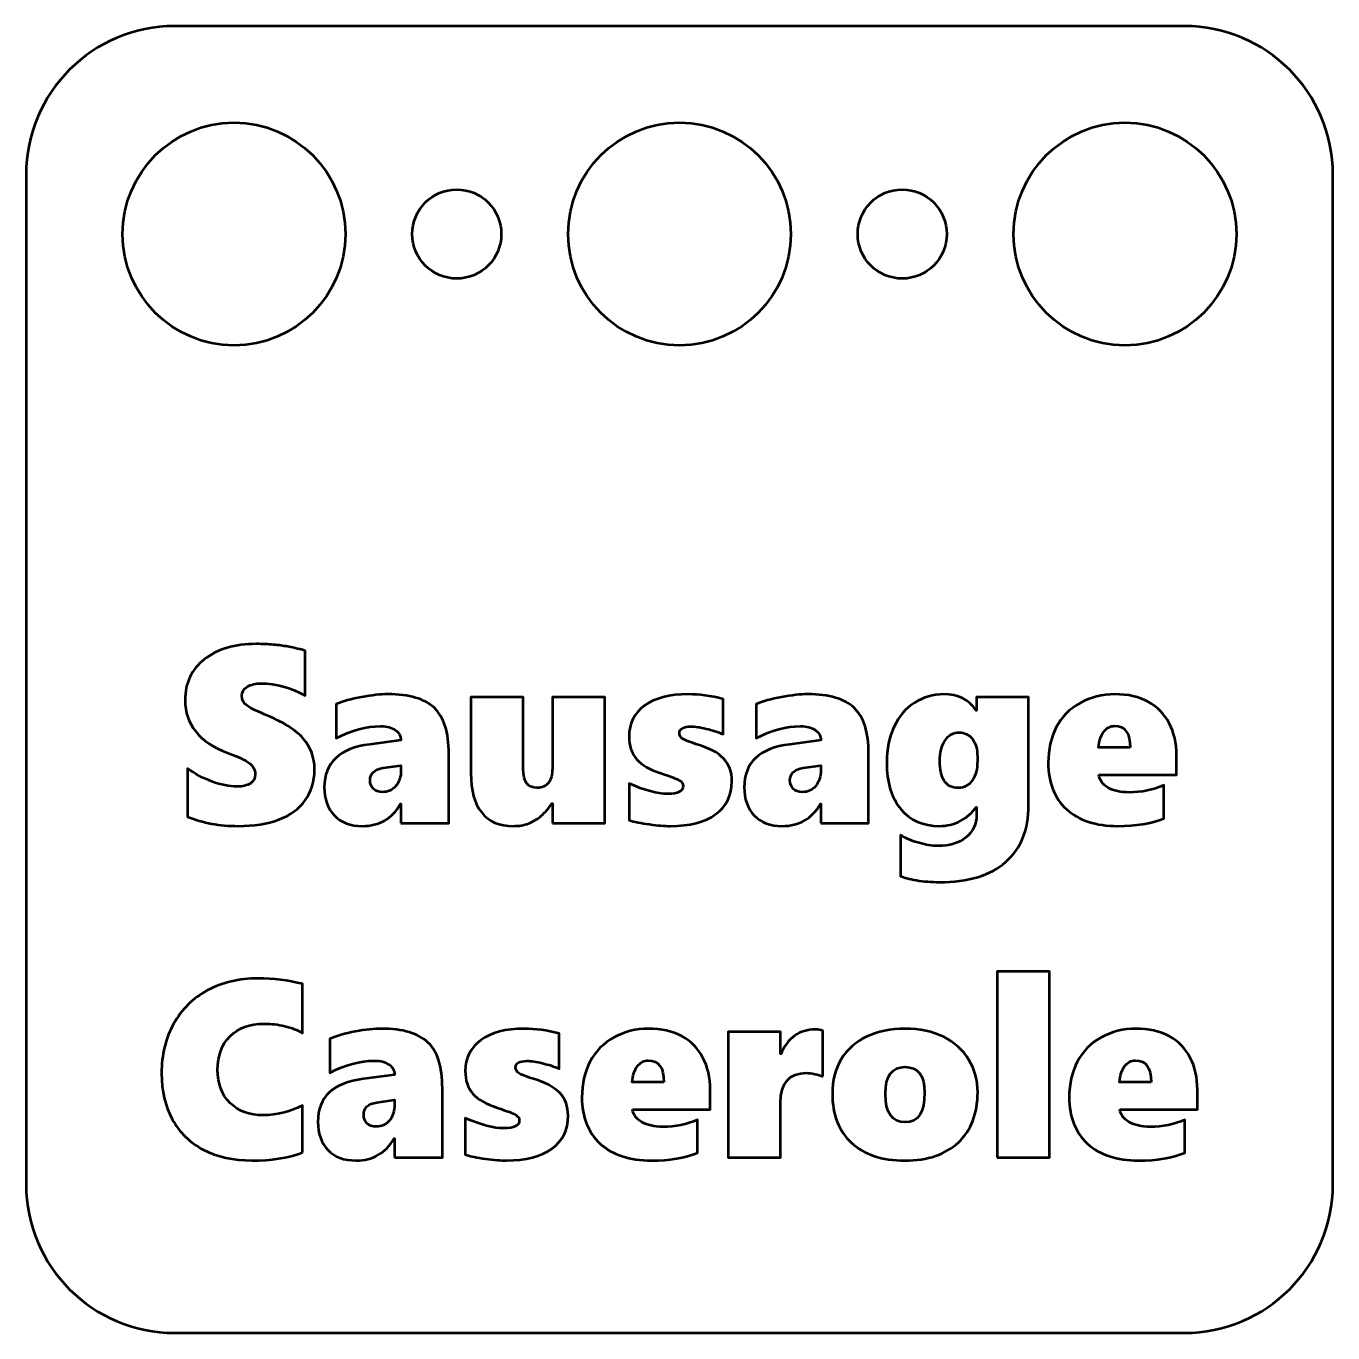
# Model space of a CAD drawing. Header units: centimetres. Extents: x -15.7 to 15.7, y -6.7 to 6.7.
# Drawn here: x -11.2 to -6.8, y 2.3 to 6.7 of the extents above; entities that cross this region are included whole.
import ezdxf

# ---------------------------------------------------------------- set-up
doc = ezdxf.new("R2010")
doc.units = ezdxf.units.CM
doc.header["$MEASUREMENT"] = 0
doc.layers.add('Layer 1', color=7, linetype='Continuous')

msp = doc.modelspace()

# ---------------------------------------------------------------- linework, layer by layer
at = {"layer": 'Layer 1', "lineweight": 53}
for centre, major_axis in [((-10.49999, 5.99999), (0, 0.37501)), ((-8.99999, 5.99999), (0, 0.37501)), ((-7.49999, 5.99999), (0, 0.37501)), ((-9.75, 6), (0, 0.15)), ((-8.25, 6), (0, 0.15))]:
    msp.add_ellipse(centre, major_axis=major_axis, ratio=1, dxfattribs=at)
msp.add_open_spline([(-11.2, 2.8), (-11.2, 2.8), (-11.2, 6.2), (-11.2, 6.2), (-11.2, 6.2), (-11.2, 6.47614), (-10.97614, 6.7), (-10.7, 6.7), (-10.7, 6.7), (-10.7, 6.7), (-7.3, 6.7), (-7.3, 6.7), (-7.3, 6.7), (-7.02386, 6.7), (-6.8, 6.47614), (-6.8, 6.2), (-6.8, 6.2), (-6.8, 6.2), (-6.8, 2.8), (-6.8, 2.8), (-6.8, 2.8), (-6.8, 2.52386), (-7.02386, 2.3), (-7.3, 2.3), (-7.3, 2.3), (-7.3, 2.3), (-10.7, 2.3), (-10.7, 2.3), (-10.7, 2.3), (-10.97614, 2.3), (-11.2, 2.52386), (-11.2, 2.8)], degree=3, knots=[0, 0, 0, 0, 0.1111111, 0.1111111, 0.1111111, 0.1111111, 0.2222222, 0.2222222, 0.2222222, 0.2222222, 0.3333333, 0.3333333, 0.3333333, 0.3333333, 0.4444444, 0.4444444, 0.4444444, 0.4444444, 0.5555556, 0.5555556, 0.5555556, 0.5555556, 0.6666667, 0.6666667, 0.6666667, 0.6666667, 0.7777778, 0.7777778, 0.7777778, 0.7777778, 1, 1, 1, 1], dxfattribs=at)
at = {"layer": 'Layer 1', "color": 5, "lineweight": 53}
for points, knots in [([(-10.22888, 4.19626), (-10.22888, 4.15689), (-10.23946, 4.1226), (-10.26049, 4.09339), (-10.26049, 4.09339), (-10.28151, 4.06418), (-10.31115, 4.04245), (-10.34911, 4.02806), (-10.34911, 4.02806), (-10.38706, 4.01381), (-10.43278, 4.00661), (-10.48627, 4.00661), (-10.48627, 4.00661), (-10.54821, 4.00661), (-10.60494, 4.01705), (-10.65645, 4.03808), (-10.65645, 4.03808), (-10.65645, 4.03808), (-10.65645, 4.2005), (-10.65645, 4.2005), (-10.65645, 4.2005), (-10.63161, 4.18229), (-10.60424, 4.16748), (-10.57418, 4.15633), (-10.57418, 4.15633), (-10.54412, 4.14518), (-10.51618, 4.13954), (-10.49022, 4.13954), (-10.49022, 4.13954), (-10.47074, 4.13954), (-10.4555, 4.14306), (-10.44478, 4.15012), (-10.44478, 4.15012), (-10.43405, 4.15718), (-10.42869, 4.16734), (-10.42869, 4.18088), (-10.42869, 4.18088), (-10.42869, 4.19048), (-10.43137, 4.19909), (-10.43674, 4.20628), (-10.43674, 4.20628), (-10.4421, 4.21362), (-10.45028, 4.22039), (-10.46115, 4.22674), (-10.46115, 4.22674), (-10.47201, 4.23309), (-10.49219, 4.24184), (-10.52183, 4.25285), (-10.52183, 4.25285), (-10.61722, 4.28954), (-10.66491, 4.34881), (-10.66491, 4.43065), (-10.66491, 4.43065), (-10.66491, 4.48794), (-10.64318, 4.5338), (-10.59958, 4.56809), (-10.59958, 4.56809), (-10.55612, 4.60238), (-10.4977, 4.6196), (-10.42432, 4.6196), (-10.42432, 4.6196), (-10.40372, 4.6196), (-10.38467, 4.61875), (-10.36731, 4.61706), (-10.36731, 4.61706), (-10.34995, 4.61551), (-10.33415, 4.61339), (-10.3199, 4.61099), (-10.3199, 4.61099), (-10.30578, 4.60845), (-10.28589, 4.60379), (-10.2602, 4.59688), (-10.2602, 4.59688), (-10.2602, 4.59688), (-10.2602, 4.44603), (-10.2602, 4.44603), (-10.2602, 4.44603), (-10.31016, 4.47313), (-10.35912, 4.48667), (-10.40738, 4.48667), (-10.40738, 4.48667), (-10.42728, 4.48667), (-10.44323, 4.483), (-10.45536, 4.47552), (-10.45536, 4.47552), (-10.4675, 4.46805), (-10.47357, 4.45789), (-10.47357, 4.4449), (-10.47357, 4.4449), (-10.47357, 4.43263), (-10.46863, 4.42232), (-10.45889, 4.41414), (-10.45889, 4.41414), (-10.44915, 4.4061), (-10.42869, 4.39551), (-10.39751, 4.38253), (-10.39751, 4.38253), (-10.33612, 4.35784), (-10.29266, 4.3306), (-10.26712, 4.30111), (-10.26712, 4.30111), (-10.24158, 4.27176), (-10.22888, 4.23676), (-10.22888, 4.19626)], [0, 0, 0, 0, 0.037037, 0.037037, 0.037037, 0.037037, 0.0740741, 0.0740741, 0.0740741, 0.0740741, 0.1111111, 0.1111111, 0.1111111, 0.1111111, 0.1481481, 0.1481481, 0.1481481, 0.1481481, 0.1851852, 0.1851852, 0.1851852, 0.1851852, 0.2222222, 0.2222222, 0.2222222, 0.2222222, 0.2592593, 0.2592593, 0.2592593, 0.2592593, 0.2962963, 0.2962963, 0.2962963, 0.2962963, 0.3333333, 0.3333333, 0.3333333, 0.3333333, 0.3703704, 0.3703704, 0.3703704, 0.3703704, 0.4074074, 0.4074074, 0.4074074, 0.4074074, 0.4444444, 0.4444444, 0.4444444, 0.4444444, 0.4814815, 0.4814815, 0.4814815, 0.4814815, 0.5185185, 0.5185185, 0.5185185, 0.5185185, 0.5555556, 0.5555556, 0.5555556, 0.5555556, 0.5925926, 0.5925926, 0.5925926, 0.5925926, 0.6296296, 0.6296296, 0.6296296, 0.6296296, 0.6666667, 0.6666667, 0.6666667, 0.6666667, 0.7037037, 0.7037037, 0.7037037, 0.7037037, 0.7407407, 0.7407407, 0.7407407, 0.7407407, 0.7777778, 0.7777778, 0.7777778, 0.7777778, 0.8148148, 0.8148148, 0.8148148, 0.8148148, 0.8518519, 0.8518519, 0.8518519, 0.8518519, 0.8888889, 0.8888889, 0.8888889, 0.8888889, 0.9259259, 0.9259259, 0.9259259, 0.9259259, 1, 1, 1, 1]), ([(-9.93777, 4.01677), (-9.93777, 4.01677), (-9.93777, 4.08112), (-9.93777, 4.08112), (-9.93777, 4.08112), (-9.93777, 4.08112), (-9.93946, 4.08112), (-9.93946, 4.08112), (-9.93946, 4.08112), (-9.96754, 4.03145), (-10.01044, 4.00661), (-10.0683, 4.00661), (-10.0683, 4.00661), (-10.10823, 4.00661), (-10.13956, 4.01846), (-10.16214, 4.04217), (-10.16214, 4.04217), (-10.18471, 4.06588), (-10.196, 4.09749), (-10.196, 4.13714), (-10.196, 4.13714), (-10.196, 4.22025), (-10.14492, 4.26851), (-10.04276, 4.28164), (-10.04276, 4.28164), (-10.04276, 4.28164), (-9.93777, 4.29532), (-9.93777, 4.29532), (-9.93777, 4.29532), (-9.93777, 4.30915), (-9.94398, 4.32058), (-9.9564, 4.32947), (-9.9564, 4.32947), (-9.96867, 4.33836), (-9.98532, 4.34274), (-10.00635, 4.34274), (-10.00635, 4.34274), (-10.05362, 4.34274), (-10.10358, 4.32919), (-10.15621, 4.3021), (-10.15621, 4.3021), (-10.15621, 4.3021), (-10.15621, 4.4164), (-10.15621, 4.4164), (-10.15621, 4.4164), (-10.13335, 4.42628), (-10.1047, 4.43446), (-10.07027, 4.44081), (-10.07027, 4.44081), (-10.03584, 4.44716), (-10.00635, 4.45027), (-9.9818, 4.45027), (-9.9818, 4.45027), (-9.90997, 4.45027), (-9.85776, 4.43488), (-9.82544, 4.40412), (-9.82544, 4.40412), (-9.79313, 4.3735), (-9.7769, 4.32214), (-9.7769, 4.25031), (-9.7769, 4.25031), (-9.7769, 4.25031), (-9.7769, 4.01677), (-9.7769, 4.01677), (-9.7769, 4.01677), (-9.7769, 4.01677), (-9.93777, 4.01677), (-9.93777, 4.01677)], [0, 0, 0, 0, 0.0555556, 0.0555556, 0.0555556, 0.0555556, 0.1111111, 0.1111111, 0.1111111, 0.1111111, 0.1666667, 0.1666667, 0.1666667, 0.1666667, 0.2222222, 0.2222222, 0.2222222, 0.2222222, 0.2777778, 0.2777778, 0.2777778, 0.2777778, 0.3333333, 0.3333333, 0.3333333, 0.3333333, 0.3888889, 0.3888889, 0.3888889, 0.3888889, 0.4444444, 0.4444444, 0.4444444, 0.4444444, 0.5, 0.5, 0.5, 0.5, 0.5555556, 0.5555556, 0.5555556, 0.5555556, 0.6111111, 0.6111111, 0.6111111, 0.6111111, 0.6666667, 0.6666667, 0.6666667, 0.6666667, 0.7222222, 0.7222222, 0.7222222, 0.7222222, 0.7777778, 0.7777778, 0.7777778, 0.7777778, 0.8333333, 0.8333333, 0.8333333, 0.8333333, 0.8888889, 0.8888889, 0.8888889, 0.8888889, 1, 1, 1, 1]), ([(-8.82355, 4.15746), (-8.82355, 4.10962), (-8.84175, 4.07237), (-8.8783, 4.04612), (-8.8783, 4.04612), (-8.91485, 4.01973), (-8.96565, 4.00661), (-9.03098, 4.00661), (-9.03098, 4.00661), (-9.05003, 4.00661), (-9.07346, 4.00859), (-9.1014, 4.0124), (-9.1014, 4.0124), (-9.12948, 4.01621), (-9.1522, 4.02086), (-9.16984, 4.02637), (-9.16984, 4.02637), (-9.16984, 4.02637), (-9.16984, 4.1497), (-9.16984, 4.1497), (-9.16984, 4.1497), (-9.11777, 4.12655), (-9.0743, 4.11498), (-9.03945, 4.11498), (-9.03945, 4.11498), (-9.00502, 4.11498), (-8.9878, 4.12387), (-8.9878, 4.14179), (-8.9878, 4.14179), (-8.9878, 4.14927), (-8.99175, 4.15548), (-8.9998, 4.16028), (-8.9998, 4.16028), (-9.0077, 4.16508), (-9.02872, 4.17312), (-9.06245, 4.18441), (-9.06245, 4.18441), (-9.09999, 4.19626), (-9.12722, 4.21207), (-9.1443, 4.23154), (-9.1443, 4.23154), (-9.16137, 4.25116), (-9.16984, 4.2767), (-9.16984, 4.30802), (-9.16984, 4.30802), (-9.16984, 4.35191), (-9.15234, 4.38648), (-9.11748, 4.41202), (-9.11748, 4.41202), (-9.08263, 4.43756), (-9.03366, 4.45027), (-8.97059, 4.45027), (-8.97059, 4.45027), (-8.93362, 4.45027), (-8.89453, 4.4449), (-8.85318, 4.43418), (-8.85318, 4.43418), (-8.85318, 4.43418), (-8.85318, 4.31564), (-8.85318, 4.31564), (-8.85318, 4.31564), (-8.87054, 4.32312), (-8.88959, 4.32933), (-8.91033, 4.33441), (-8.91033, 4.33441), (-8.93093, 4.33935), (-8.94829, 4.34189), (-8.9624, 4.34189), (-8.9624, 4.34189), (-8.97397, 4.34189), (-8.98329, 4.33992), (-8.9902, 4.33611), (-8.9902, 4.33611), (-8.99712, 4.3323), (-9.0005, 4.32693), (-9.0005, 4.32002), (-9.0005, 4.32002), (-9.0005, 4.31198), (-8.99683, 4.30548), (-8.98935, 4.30055), (-8.98935, 4.30055), (-8.98188, 4.29561), (-8.96706, 4.28968), (-8.94462, 4.28277), (-8.94462, 4.28277), (-8.90144, 4.27007), (-8.8704, 4.25384), (-8.85163, 4.23394), (-8.85163, 4.23394), (-8.83286, 4.21419), (-8.82355, 4.18864), (-8.82355, 4.15746)], [0, 0, 0, 0, 0.0416667, 0.0416667, 0.0416667, 0.0416667, 0.0833333, 0.0833333, 0.0833333, 0.0833333, 0.125, 0.125, 0.125, 0.125, 0.1666667, 0.1666667, 0.1666667, 0.1666667, 0.2083333, 0.2083333, 0.2083333, 0.2083333, 0.25, 0.25, 0.25, 0.25, 0.2916667, 0.2916667, 0.2916667, 0.2916667, 0.3333333, 0.3333333, 0.3333333, 0.3333333, 0.375, 0.375, 0.375, 0.375, 0.4166667, 0.4166667, 0.4166667, 0.4166667, 0.4583333, 0.4583333, 0.4583333, 0.4583333, 0.5, 0.5, 0.5, 0.5, 0.5416667, 0.5416667, 0.5416667, 0.5416667, 0.5833333, 0.5833333, 0.5833333, 0.5833333, 0.625, 0.625, 0.625, 0.625, 0.6666667, 0.6666667, 0.6666667, 0.6666667, 0.7083333, 0.7083333, 0.7083333, 0.7083333, 0.75, 0.75, 0.75, 0.75, 0.7916667, 0.7916667, 0.7916667, 0.7916667, 0.8333333, 0.8333333, 0.8333333, 0.8333333, 0.875, 0.875, 0.875, 0.875, 0.9166667, 0.9166667, 0.9166667, 0.9166667, 1, 1, 1, 1]), ([(-8.52397, 4.01677), (-8.52397, 4.01677), (-8.52397, 4.08112), (-8.52397, 4.08112), (-8.52397, 4.08112), (-8.52397, 4.08112), (-8.52566, 4.08112), (-8.52566, 4.08112), (-8.52566, 4.08112), (-8.55374, 4.03145), (-8.59664, 4.00661), (-8.6545, 4.00661), (-8.6545, 4.00661), (-8.69443, 4.00661), (-8.72576, 4.01846), (-8.74834, 4.04217), (-8.74834, 4.04217), (-8.77091, 4.06588), (-8.7822, 4.09749), (-8.7822, 4.13714), (-8.7822, 4.13714), (-8.7822, 4.22025), (-8.73112, 4.26851), (-8.62896, 4.28164), (-8.62896, 4.28164), (-8.62896, 4.28164), (-8.52397, 4.29532), (-8.52397, 4.29532), (-8.52397, 4.29532), (-8.52397, 4.30915), (-8.53018, 4.32058), (-8.5426, 4.32947), (-8.5426, 4.32947), (-8.55487, 4.33836), (-8.57152, 4.34274), (-8.59255, 4.34274), (-8.59255, 4.34274), (-8.63982, 4.34274), (-8.68978, 4.32919), (-8.74241, 4.3021), (-8.74241, 4.3021), (-8.74241, 4.3021), (-8.74241, 4.4164), (-8.74241, 4.4164), (-8.74241, 4.4164), (-8.71955, 4.42628), (-8.6909, 4.43446), (-8.65647, 4.44081), (-8.65647, 4.44081), (-8.62204, 4.44716), (-8.59255, 4.45027), (-8.568, 4.45027), (-8.568, 4.45027), (-8.49617, 4.45027), (-8.44396, 4.43488), (-8.41164, 4.40412), (-8.41164, 4.40412), (-8.37933, 4.3735), (-8.3631, 4.32214), (-8.3631, 4.25031), (-8.3631, 4.25031), (-8.3631, 4.25031), (-8.3631, 4.01677), (-8.3631, 4.01677), (-8.3631, 4.01677), (-8.3631, 4.01677), (-8.52397, 4.01677), (-8.52397, 4.01677)], [0, 0, 0, 0, 0.0555556, 0.0555556, 0.0555556, 0.0555556, 0.1111111, 0.1111111, 0.1111111, 0.1111111, 0.1666667, 0.1666667, 0.1666667, 0.1666667, 0.2222222, 0.2222222, 0.2222222, 0.2222222, 0.2777778, 0.2777778, 0.2777778, 0.2777778, 0.3333333, 0.3333333, 0.3333333, 0.3333333, 0.3888889, 0.3888889, 0.3888889, 0.3888889, 0.4444444, 0.4444444, 0.4444444, 0.4444444, 0.5, 0.5, 0.5, 0.5, 0.5555556, 0.5555556, 0.5555556, 0.5555556, 0.6111111, 0.6111111, 0.6111111, 0.6111111, 0.6666667, 0.6666667, 0.6666667, 0.6666667, 0.7222222, 0.7222222, 0.7222222, 0.7222222, 0.7777778, 0.7777778, 0.7777778, 0.7777778, 0.8333333, 0.8333333, 0.8333333, 0.8333333, 0.8888889, 0.8888889, 0.8888889, 0.8888889, 1, 1, 1, 1]), ([(-7.82462, 4.0759), (-7.82462, 3.99447), (-7.85016, 3.93112), (-7.90139, 3.88582), (-7.90139, 3.88582), (-7.95247, 3.84052), (-8.02712, 3.8178), (-8.12533, 3.8178), (-8.12533, 3.8178), (-8.15172, 3.8178), (-8.1774, 3.81992), (-8.20224, 3.82401), (-8.20224, 3.82401), (-8.22707, 3.8281), (-8.24485, 3.83276), (-8.25558, 3.83812), (-8.25558, 3.83812), (-8.25558, 3.83812), (-8.25558, 3.97613), (-8.25558, 3.97613), (-8.25558, 3.97613), (-8.23794, 3.96512), (-8.21719, 3.95623), (-8.19349, 3.9496), (-8.19349, 3.9496), (-8.16978, 3.94297), (-8.14875, 3.93972), (-8.13027, 3.93972), (-8.13027, 3.93972), (-8.09076, 3.93972), (-8.05915, 3.94918), (-8.03544, 3.96823), (-8.03544, 3.96823), (-8.01174, 3.98728), (-7.99988, 4.01254), (-7.99988, 4.044), (-7.99988, 4.044), (-7.99988, 4.044), (-7.99988, 4.07011), (-7.99988, 4.07011), (-7.99988, 4.07011), (-7.99988, 4.07011), (-8.00158, 4.07011), (-8.00158, 4.07011), (-8.00158, 4.07011), (-8.01428, 4.05092), (-8.03163, 4.03554), (-8.05379, 4.02397), (-8.05379, 4.02397), (-8.07608, 4.0124), (-8.09979, 4.00661), (-8.12519, 4.00661), (-8.12519, 4.00661), (-8.1798, 4.00661), (-8.22284, 4.02552), (-8.25459, 4.06348), (-8.25459, 4.06348), (-8.28634, 4.1013), (-8.30214, 4.15351), (-8.30214, 4.22011), (-8.30214, 4.22011), (-8.30214, 4.26583), (-8.29382, 4.30619), (-8.27731, 4.34119), (-8.27731, 4.34119), (-8.2608, 4.37618), (-8.2378, 4.40313), (-8.2083, 4.4219), (-8.2083, 4.4219), (-8.17881, 4.44081), (-8.14621, 4.45027), (-8.11065, 4.45027), (-8.11065, 4.45027), (-8.06197, 4.45027), (-8.02556, 4.4322), (-8.00158, 4.39608), (-8.00158, 4.39608), (-8.00158, 4.39608), (-7.99988, 4.39608), (-7.99988, 4.39608), (-7.99988, 4.39608), (-7.99988, 4.39608), (-7.99988, 4.44011), (-7.99988, 4.44011), (-7.99988, 4.44011), (-7.99988, 4.44011), (-7.82462, 4.44011), (-7.82462, 4.44011), (-7.82462, 4.44011), (-7.82462, 4.44011), (-7.82462, 4.0759), (-7.82462, 4.0759)], [0, 0, 0, 0, 0.0416667, 0.0416667, 0.0416667, 0.0416667, 0.0833333, 0.0833333, 0.0833333, 0.0833333, 0.125, 0.125, 0.125, 0.125, 0.1666667, 0.1666667, 0.1666667, 0.1666667, 0.2083333, 0.2083333, 0.2083333, 0.2083333, 0.25, 0.25, 0.25, 0.25, 0.2916667, 0.2916667, 0.2916667, 0.2916667, 0.3333333, 0.3333333, 0.3333333, 0.3333333, 0.375, 0.375, 0.375, 0.375, 0.4166667, 0.4166667, 0.4166667, 0.4166667, 0.4583333, 0.4583333, 0.4583333, 0.4583333, 0.5, 0.5, 0.5, 0.5, 0.5416667, 0.5416667, 0.5416667, 0.5416667, 0.5833333, 0.5833333, 0.5833333, 0.5833333, 0.625, 0.625, 0.625, 0.625, 0.6666667, 0.6666667, 0.6666667, 0.6666667, 0.7083333, 0.7083333, 0.7083333, 0.7083333, 0.75, 0.75, 0.75, 0.75, 0.7916667, 0.7916667, 0.7916667, 0.7916667, 0.8333333, 0.8333333, 0.8333333, 0.8333333, 0.875, 0.875, 0.875, 0.875, 0.9166667, 0.9166667, 0.9166667, 0.9166667, 1, 1, 1, 1]), ([(-7.58826, 4.17848), (-7.58516, 4.16028), (-7.57472, 4.14603), (-7.55679, 4.13559), (-7.55679, 4.13559), (-7.53887, 4.12528), (-7.51517, 4.12006), (-7.48567, 4.12006), (-7.48567, 4.12006), (-7.44461, 4.12006), (-7.40566, 4.12797), (-7.36898, 4.14377), (-7.36898, 4.14377), (-7.36898, 4.14377), (-7.36898, 4.03229), (-7.36898, 4.03229), (-7.36898, 4.03229), (-7.41173, 4.01522), (-7.46352, 4.00661), (-7.52448, 4.00661), (-7.52448, 4.00661), (-7.59828, 4.00661), (-7.65571, 4.02552), (-7.69678, 4.0632), (-7.69678, 4.0632), (-7.73784, 4.10087), (-7.75844, 4.1528), (-7.75844, 4.21898), (-7.75844, 4.21898), (-7.75844, 4.26442), (-7.74941, 4.3045), (-7.73135, 4.33921), (-7.73135, 4.33921), (-7.71329, 4.37378), (-7.68662, 4.40102), (-7.6512, 4.42077), (-7.6512, 4.42077), (-7.61578, 4.44039), (-7.57683, 4.45027), (-7.53408, 4.45027), (-7.53408, 4.45027), (-7.49033, 4.45027), (-7.4528, 4.4418), (-7.42161, 4.42472), (-7.42161, 4.42472), (-7.39057, 4.40765), (-7.36686, 4.38366), (-7.35077, 4.35276), (-7.35077, 4.35276), (-7.33468, 4.32199), (-7.32664, 4.28587), (-7.32664, 4.24452), (-7.32664, 4.24452), (-7.32664, 4.24452), (-7.32664, 4.17848), (-7.32664, 4.17848), (-7.32664, 4.17848), (-7.32664, 4.17848), (-7.58826, 4.17848), (-7.58826, 4.17848)], [0, 0, 0, 0, 0.0625, 0.0625, 0.0625, 0.0625, 0.125, 0.125, 0.125, 0.125, 0.1875, 0.1875, 0.1875, 0.1875, 0.25, 0.25, 0.25, 0.25, 0.3125, 0.3125, 0.3125, 0.3125, 0.375, 0.375, 0.375, 0.375, 0.4375, 0.4375, 0.4375, 0.4375, 0.5, 0.5, 0.5, 0.5, 0.5625, 0.5625, 0.5625, 0.5625, 0.625, 0.625, 0.625, 0.625, 0.6875, 0.6875, 0.6875, 0.6875, 0.75, 0.75, 0.75, 0.75, 0.8125, 0.8125, 0.8125, 0.8125, 0.875, 0.875, 0.875, 0.875, 1, 1, 1, 1]), ([(-9.42808, 4.01677), (-9.42808, 4.01677), (-9.42808, 4.08196), (-9.42808, 4.08196), (-9.42808, 4.08196), (-9.42808, 4.08196), (-9.42977, 4.08196), (-9.42977, 4.08196), (-9.42977, 4.08196), (-9.4443, 4.06193), (-9.45743, 4.04725), (-9.46914, 4.03794), (-9.46914, 4.03794), (-9.48085, 4.02862), (-9.49412, 4.021), (-9.50879, 4.01522), (-9.50879, 4.01522), (-9.52361, 4.00943), (-9.54068, 4.00661), (-9.5603, 4.00661), (-9.5603, 4.00661), (-9.60658, 4.00661), (-9.64186, 4.02157), (-9.66599, 4.05162), (-9.66599, 4.05162), (-9.69026, 4.08168), (-9.7024, 4.12599), (-9.7024, 4.18469), (-9.7024, 4.18469), (-9.7024, 4.18469), (-9.7024, 4.44011), (-9.7024, 4.44011), (-9.7024, 4.44011), (-9.7024, 4.44011), (-9.52629, 4.44011), (-9.52629, 4.44011), (-9.52629, 4.44011), (-9.52629, 4.44011), (-9.52629, 4.19782), (-9.52629, 4.19782), (-9.52629, 4.19782), (-9.52629, 4.15619), (-9.51077, 4.1353), (-9.47972, 4.1353), (-9.47972, 4.1353), (-9.46265, 4.1353), (-9.44981, 4.14095), (-9.44106, 4.15224), (-9.44106, 4.15224), (-9.43245, 4.16353), (-9.42808, 4.17961), (-9.42808, 4.20022), (-9.42808, 4.20022), (-9.42808, 4.20022), (-9.42808, 4.44011), (-9.42808, 4.44011), (-9.42808, 4.44011), (-9.42808, 4.44011), (-9.25197, 4.44011), (-9.25197, 4.44011), (-9.25197, 4.44011), (-9.25197, 4.44011), (-9.25197, 4.01677), (-9.25197, 4.01677), (-9.25197, 4.01677), (-9.25197, 4.01677), (-9.42808, 4.01677), (-9.42808, 4.01677)], [0, 0, 0, 0, 0.0555556, 0.0555556, 0.0555556, 0.0555556, 0.1111111, 0.1111111, 0.1111111, 0.1111111, 0.1666667, 0.1666667, 0.1666667, 0.1666667, 0.2222222, 0.2222222, 0.2222222, 0.2222222, 0.2777778, 0.2777778, 0.2777778, 0.2777778, 0.3333333, 0.3333333, 0.3333333, 0.3333333, 0.3888889, 0.3888889, 0.3888889, 0.3888889, 0.4444444, 0.4444444, 0.4444444, 0.4444444, 0.5, 0.5, 0.5, 0.5, 0.5555556, 0.5555556, 0.5555556, 0.5555556, 0.6111111, 0.6111111, 0.6111111, 0.6111111, 0.6666667, 0.6666667, 0.6666667, 0.6666667, 0.7222222, 0.7222222, 0.7222222, 0.7222222, 0.7777778, 0.7777778, 0.7777778, 0.7777778, 0.8333333, 0.8333333, 0.8333333, 0.8333333, 0.8888889, 0.8888889, 0.8888889, 0.8888889, 1, 1, 1, 1]), ([(-7.99692, 4.24043), (-7.99692, 4.26527), (-8.00256, 4.28502), (-8.01371, 4.2997), (-8.01371, 4.2997), (-8.02486, 4.31423), (-8.03968, 4.32157), (-8.05816, 4.32157), (-8.05816, 4.32157), (-8.07806, 4.32157), (-8.09386, 4.31268), (-8.10572, 4.29504), (-8.10572, 4.29504), (-8.11757, 4.2774), (-8.1235, 4.25384), (-8.1235, 4.22435), (-8.1235, 4.22435), (-8.1235, 4.19697), (-8.11856, 4.17538), (-8.10868, 4.15929), (-8.10868, 4.15929), (-8.09866, 4.14335), (-8.083, 4.1353), (-8.06141, 4.1353), (-8.06141, 4.1353), (-8.04137, 4.1353), (-8.02556, 4.14349), (-8.01413, 4.16), (-8.01413, 4.16), (-8.0027, 4.17637), (-7.99692, 4.19838), (-7.99692, 4.2259), (-7.99692, 4.2259), (-7.99692, 4.2259), (-7.99692, 4.24043), (-7.99692, 4.24043)], [0, 0, 0, 0, 0.1, 0.1, 0.1, 0.1, 0.2, 0.2, 0.2, 0.2, 0.3, 0.3, 0.3, 0.3, 0.4, 0.4, 0.4, 0.4, 0.5, 0.5, 0.5, 0.5, 0.6, 0.6, 0.6, 0.6, 0.7, 0.7, 0.7, 0.7, 0.8, 0.8, 0.8, 0.8, 1, 1, 1, 1]), ([(-7.48243, 4.27077), (-7.48243, 4.31931), (-7.49993, 4.34358), (-7.53492, 4.34358), (-7.53492, 4.34358), (-7.5496, 4.34358), (-7.56173, 4.33695), (-7.57175, 4.32369), (-7.57175, 4.32369), (-7.58163, 4.31028), (-7.58742, 4.29278), (-7.58911, 4.27077), (-7.58911, 4.27077), (-7.58911, 4.27077), (-7.48243, 4.27077), (-7.48243, 4.27077)], [0, 0, 0, 0, 0.2, 0.2, 0.2, 0.2, 0.4, 0.4, 0.4, 0.4, 0.6, 0.6, 0.6, 0.6, 1, 1, 1, 1]), ([(-10.04191, 4.16056), (-10.04191, 4.14899), (-10.03824, 4.13954), (-10.0309, 4.13206), (-10.0309, 4.13206), (-10.02371, 4.12458), (-10.01326, 4.12091), (-9.99972, 4.12091), (-9.99972, 4.12091), (-9.98123, 4.12091), (-9.96641, 4.12782), (-9.95498, 4.14165), (-9.95498, 4.14165), (-9.94355, 4.15534), (-9.93777, 4.17298), (-9.93777, 4.19457), (-9.93777, 4.19457), (-9.93777, 4.19457), (-9.93777, 4.21066), (-9.93777, 4.21066), (-9.93777, 4.21066), (-9.93777, 4.21066), (-9.99732, 4.20233), (-9.99732, 4.20233), (-9.99732, 4.20233), (-10.02709, 4.19739), (-10.04191, 4.18356), (-10.04191, 4.16056)], [0, 0, 0, 0, 0.125, 0.125, 0.125, 0.125, 0.25, 0.25, 0.25, 0.25, 0.375, 0.375, 0.375, 0.375, 0.5, 0.5, 0.5, 0.5, 0.625, 0.625, 0.625, 0.625, 0.75, 0.75, 0.75, 0.75, 1, 1, 1, 1]), ([(-8.62811, 4.16056), (-8.62811, 4.14899), (-8.62444, 4.13954), (-8.6171, 4.13206), (-8.6171, 4.13206), (-8.60991, 4.12458), (-8.59946, 4.12091), (-8.58592, 4.12091), (-8.58592, 4.12091), (-8.56743, 4.12091), (-8.55261, 4.12782), (-8.54118, 4.14165), (-8.54118, 4.14165), (-8.52975, 4.15534), (-8.52397, 4.17298), (-8.52397, 4.19457), (-8.52397, 4.19457), (-8.52397, 4.19457), (-8.52397, 4.21066), (-8.52397, 4.21066), (-8.52397, 4.21066), (-8.52397, 4.21066), (-8.58352, 4.20233), (-8.58352, 4.20233), (-8.58352, 4.20233), (-8.61329, 4.19739), (-8.62811, 4.18356), (-8.62811, 4.16056)], [0, 0, 0, 0, 0.125, 0.125, 0.125, 0.125, 0.25, 0.25, 0.25, 0.25, 0.375, 0.375, 0.375, 0.375, 0.5, 0.5, 0.5, 0.5, 0.625, 0.625, 0.625, 0.625, 0.75, 0.75, 0.75, 0.75, 1, 1, 1, 1]), ([(-10.26987, 2.90679), (-10.31898, 2.88915), (-10.37557, 2.8804), (-10.43977, 2.8804), (-10.43977, 2.8804), (-10.50285, 2.8804), (-10.55732, 2.89239), (-10.60304, 2.91652), (-10.60304, 2.91652), (-10.64876, 2.94065), (-10.68376, 2.97494), (-10.70789, 3.01954), (-10.70789, 3.01954), (-10.73202, 3.06399), (-10.74401, 3.11535), (-10.74401, 3.17349), (-10.74401, 3.17349), (-10.74401, 3.236), (-10.73046, 3.29174), (-10.70351, 3.34042), (-10.70351, 3.34042), (-10.67656, 3.38925), (-10.63832, 3.42693), (-10.58893, 3.45345), (-10.58893, 3.45345), (-10.53968, 3.48012), (-10.48295, 3.49339), (-10.41875, 3.49339), (-10.41875, 3.49339), (-10.36738, 3.49339), (-10.31785, 3.48718), (-10.26987, 3.47476), (-10.26987, 3.47476), (-10.26987, 3.47476), (-10.26987, 3.30966), (-10.26987, 3.30966), (-10.26987, 3.30966), (-10.28638, 3.31954), (-10.30614, 3.3273), (-10.329, 3.3328), (-10.329, 3.3328), (-10.35186, 3.33831), (-10.375, 3.34099), (-10.39843, 3.34099), (-10.39843, 3.34099), (-10.44697, 3.34099), (-10.48521, 3.32702), (-10.51329, 3.29922), (-10.51329, 3.29922), (-10.54123, 3.27142), (-10.5552, 3.23374), (-10.5552, 3.18605), (-10.5552, 3.18605), (-10.5552, 3.13863), (-10.54123, 3.10124), (-10.51329, 3.07386), (-10.51329, 3.07386), (-10.48521, 3.04649), (-10.44782, 3.0328), (-10.40097, 3.0328), (-10.40097, 3.0328), (-10.35765, 3.0328), (-10.31404, 3.04381), (-10.26987, 3.06582), (-10.26987, 3.06582), (-10.26987, 3.06582), (-10.26987, 2.90679), (-10.26987, 2.90679)], [0, 0, 0, 0, 0.0555556, 0.0555556, 0.0555556, 0.0555556, 0.1111111, 0.1111111, 0.1111111, 0.1111111, 0.1666667, 0.1666667, 0.1666667, 0.1666667, 0.2222222, 0.2222222, 0.2222222, 0.2222222, 0.2777778, 0.2777778, 0.2777778, 0.2777778, 0.3333333, 0.3333333, 0.3333333, 0.3333333, 0.3888889, 0.3888889, 0.3888889, 0.3888889, 0.4444444, 0.4444444, 0.4444444, 0.4444444, 0.5, 0.5, 0.5, 0.5, 0.5555556, 0.5555556, 0.5555556, 0.5555556, 0.6111111, 0.6111111, 0.6111111, 0.6111111, 0.6666667, 0.6666667, 0.6666667, 0.6666667, 0.7222222, 0.7222222, 0.7222222, 0.7222222, 0.7777778, 0.7777778, 0.7777778, 0.7777778, 0.8333333, 0.8333333, 0.8333333, 0.8333333, 0.8888889, 0.8888889, 0.8888889, 0.8888889, 1, 1, 1, 1]), ([(-7.9301, 2.89056), (-7.9301, 2.89056), (-7.9301, 3.5171), (-7.9301, 3.5171), (-7.9301, 3.5171), (-7.9301, 3.5171), (-7.75399, 3.5171), (-7.75399, 3.5171), (-7.75399, 3.5171), (-7.75399, 3.5171), (-7.75399, 2.89056), (-7.75399, 2.89056), (-7.75399, 2.89056), (-7.75399, 2.89056), (-7.9301, 2.89056), (-7.9301, 2.89056)], [0, 0, 0, 0, 0.2, 0.2, 0.2, 0.2, 0.4, 0.4, 0.4, 0.4, 0.6, 0.6, 0.6, 0.6, 1, 1, 1, 1]), ([(-9.95929, 2.89056), (-9.95929, 2.89056), (-9.95929, 2.95491), (-9.95929, 2.95491), (-9.95929, 2.95491), (-9.95929, 2.95491), (-9.96098, 2.95491), (-9.96098, 2.95491), (-9.96098, 2.95491), (-9.98906, 2.90524), (-10.03196, 2.8804), (-10.08982, 2.8804), (-10.08982, 2.8804), (-10.12975, 2.8804), (-10.16108, 2.89225), (-10.18366, 2.91596), (-10.18366, 2.91596), (-10.20623, 2.93967), (-10.21752, 2.97128), (-10.21752, 3.01093), (-10.21752, 3.01093), (-10.21752, 3.09404), (-10.16644, 3.1423), (-10.06428, 3.15543), (-10.06428, 3.15543), (-10.06428, 3.15543), (-9.95929, 3.16911), (-9.95929, 3.16911), (-9.95929, 3.16911), (-9.95929, 3.18294), (-9.9655, 3.19437), (-9.97792, 3.20326), (-9.97792, 3.20326), (-9.99019, 3.21215), (-10.00684, 3.21653), (-10.02787, 3.21653), (-10.02787, 3.21653), (-10.07514, 3.21653), (-10.1251, 3.20298), (-10.17773, 3.17589), (-10.17773, 3.17589), (-10.17773, 3.17589), (-10.17773, 3.29019), (-10.17773, 3.29019), (-10.17773, 3.29019), (-10.15487, 3.30007), (-10.12622, 3.30825), (-10.09179, 3.3146), (-10.09179, 3.3146), (-10.05736, 3.32095), (-10.02787, 3.32406), (-10.00332, 3.32406), (-10.00332, 3.32406), (-9.93149, 3.32406), (-9.87928, 3.30867), (-9.84696, 3.27791), (-9.84696, 3.27791), (-9.81465, 3.24729), (-9.79842, 3.19593), (-9.79842, 3.1241), (-9.79842, 3.1241), (-9.79842, 3.1241), (-9.79842, 2.89056), (-9.79842, 2.89056), (-9.79842, 2.89056), (-9.79842, 2.89056), (-9.95929, 2.89056), (-9.95929, 2.89056)], [0, 0, 0, 0, 0.0555556, 0.0555556, 0.0555556, 0.0555556, 0.1111111, 0.1111111, 0.1111111, 0.1111111, 0.1666667, 0.1666667, 0.1666667, 0.1666667, 0.2222222, 0.2222222, 0.2222222, 0.2222222, 0.2777778, 0.2777778, 0.2777778, 0.2777778, 0.3333333, 0.3333333, 0.3333333, 0.3333333, 0.3888889, 0.3888889, 0.3888889, 0.3888889, 0.4444444, 0.4444444, 0.4444444, 0.4444444, 0.5, 0.5, 0.5, 0.5, 0.5555556, 0.5555556, 0.5555556, 0.5555556, 0.6111111, 0.6111111, 0.6111111, 0.6111111, 0.6666667, 0.6666667, 0.6666667, 0.6666667, 0.7222222, 0.7222222, 0.7222222, 0.7222222, 0.7777778, 0.7777778, 0.7777778, 0.7777778, 0.8333333, 0.8333333, 0.8333333, 0.8333333, 0.8888889, 0.8888889, 0.8888889, 0.8888889, 1, 1, 1, 1]), ([(-9.37509, 3.03125), (-9.37509, 2.98341), (-9.39329, 2.94616), (-9.42984, 2.91991), (-9.42984, 2.91991), (-9.46639, 2.89352), (-9.51719, 2.8804), (-9.58252, 2.8804), (-9.58252, 2.8804), (-9.60157, 2.8804), (-9.625, 2.88238), (-9.65294, 2.88619), (-9.65294, 2.88619), (-9.68102, 2.89), (-9.70374, 2.89465), (-9.72138, 2.90016), (-9.72138, 2.90016), (-9.72138, 2.90016), (-9.72138, 3.02349), (-9.72138, 3.02349), (-9.72138, 3.02349), (-9.66931, 3.00034), (-9.62584, 2.98877), (-9.59099, 2.98877), (-9.59099, 2.98877), (-9.55656, 2.98877), (-9.53934, 2.99766), (-9.53934, 3.01558), (-9.53934, 3.01558), (-9.53934, 3.02306), (-9.54329, 3.02927), (-9.55134, 3.03407), (-9.55134, 3.03407), (-9.55924, 3.03887), (-9.58026, 3.04691), (-9.61399, 3.0582), (-9.61399, 3.0582), (-9.65153, 3.07005), (-9.67876, 3.08586), (-9.69584, 3.10533), (-9.69584, 3.10533), (-9.71291, 3.12495), (-9.72138, 3.15049), (-9.72138, 3.18181), (-9.72138, 3.18181), (-9.72138, 3.2257), (-9.70388, 3.26027), (-9.66902, 3.28581), (-9.66902, 3.28581), (-9.63417, 3.31135), (-9.5852, 3.32406), (-9.52213, 3.32406), (-9.52213, 3.32406), (-9.48516, 3.32406), (-9.44607, 3.31869), (-9.40472, 3.30797), (-9.40472, 3.30797), (-9.40472, 3.30797), (-9.40472, 3.18943), (-9.40472, 3.18943), (-9.40472, 3.18943), (-9.42208, 3.19691), (-9.44113, 3.20312), (-9.46187, 3.2082), (-9.46187, 3.2082), (-9.48247, 3.21314), (-9.49983, 3.21568), (-9.51394, 3.21568), (-9.51394, 3.21568), (-9.52551, 3.21568), (-9.53483, 3.21371), (-9.54174, 3.2099), (-9.54174, 3.2099), (-9.54866, 3.20609), (-9.55204, 3.20072), (-9.55204, 3.19381), (-9.55204, 3.19381), (-9.55204, 3.18577), (-9.54837, 3.17927), (-9.54089, 3.17434), (-9.54089, 3.17434), (-9.53342, 3.1694), (-9.5186, 3.16347), (-9.49616, 3.15656), (-9.49616, 3.15656), (-9.45298, 3.14386), (-9.42194, 3.12763), (-9.40317, 3.10773), (-9.40317, 3.10773), (-9.3844, 3.08798), (-9.37509, 3.06243), (-9.37509, 3.03125)], [0, 0, 0, 0, 0.0416667, 0.0416667, 0.0416667, 0.0416667, 0.0833333, 0.0833333, 0.0833333, 0.0833333, 0.125, 0.125, 0.125, 0.125, 0.1666667, 0.1666667, 0.1666667, 0.1666667, 0.2083333, 0.2083333, 0.2083333, 0.2083333, 0.25, 0.25, 0.25, 0.25, 0.2916667, 0.2916667, 0.2916667, 0.2916667, 0.3333333, 0.3333333, 0.3333333, 0.3333333, 0.375, 0.375, 0.375, 0.375, 0.4166667, 0.4166667, 0.4166667, 0.4166667, 0.4583333, 0.4583333, 0.4583333, 0.4583333, 0.5, 0.5, 0.5, 0.5, 0.5416667, 0.5416667, 0.5416667, 0.5416667, 0.5833333, 0.5833333, 0.5833333, 0.5833333, 0.625, 0.625, 0.625, 0.625, 0.6666667, 0.6666667, 0.6666667, 0.6666667, 0.7083333, 0.7083333, 0.7083333, 0.7083333, 0.75, 0.75, 0.75, 0.75, 0.7916667, 0.7916667, 0.7916667, 0.7916667, 0.8333333, 0.8333333, 0.8333333, 0.8333333, 0.875, 0.875, 0.875, 0.875, 0.9166667, 0.9166667, 0.9166667, 0.9166667, 1, 1, 1, 1]), ([(-9.15848, 3.05227), (-9.15538, 3.03407), (-9.14494, 3.01982), (-9.12701, 3.00938), (-9.12701, 3.00938), (-9.10909, 2.99907), (-9.08539, 2.99385), (-9.05589, 2.99385), (-9.05589, 2.99385), (-9.01483, 2.99385), (-8.97588, 3.00176), (-8.9392, 3.01756), (-8.9392, 3.01756), (-8.9392, 3.01756), (-8.9392, 2.90608), (-8.9392, 2.90608), (-8.9392, 2.90608), (-8.98195, 2.88901), (-9.03374, 2.8804), (-9.0947, 2.8804), (-9.0947, 2.8804), (-9.1685, 2.8804), (-9.22593, 2.89931), (-9.267, 2.93699), (-9.267, 2.93699), (-9.30806, 2.97466), (-9.32866, 3.02659), (-9.32866, 3.09277), (-9.32866, 3.09277), (-9.32866, 3.13821), (-9.31963, 3.17829), (-9.30157, 3.213), (-9.30157, 3.213), (-9.28351, 3.24757), (-9.25684, 3.27481), (-9.22142, 3.29456), (-9.22142, 3.29456), (-9.186, 3.31418), (-9.14705, 3.32406), (-9.1043, 3.32406), (-9.1043, 3.32406), (-9.06055, 3.32406), (-9.02302, 3.31559), (-8.99183, 3.29851), (-8.99183, 3.29851), (-8.96079, 3.28144), (-8.93708, 3.25745), (-8.92099, 3.22655), (-8.92099, 3.22655), (-8.9049, 3.19578), (-8.89686, 3.15966), (-8.89686, 3.11831), (-8.89686, 3.11831), (-8.89686, 3.11831), (-8.89686, 3.05227), (-8.89686, 3.05227), (-8.89686, 3.05227), (-8.89686, 3.05227), (-9.15848, 3.05227), (-9.15848, 3.05227)], [0, 0, 0, 0, 0.0625, 0.0625, 0.0625, 0.0625, 0.125, 0.125, 0.125, 0.125, 0.1875, 0.1875, 0.1875, 0.1875, 0.25, 0.25, 0.25, 0.25, 0.3125, 0.3125, 0.3125, 0.3125, 0.375, 0.375, 0.375, 0.375, 0.4375, 0.4375, 0.4375, 0.4375, 0.5, 0.5, 0.5, 0.5, 0.5625, 0.5625, 0.5625, 0.5625, 0.625, 0.625, 0.625, 0.625, 0.6875, 0.6875, 0.6875, 0.6875, 0.75, 0.75, 0.75, 0.75, 0.8125, 0.8125, 0.8125, 0.8125, 0.875, 0.875, 0.875, 0.875, 1, 1, 1, 1]), ([(-8.51755, 3.16319), (-8.52418, 3.16615), (-8.53307, 3.16897), (-8.54436, 3.17137), (-8.54436, 3.17137), (-8.55579, 3.17377), (-8.5651, 3.17504), (-8.57258, 3.17504), (-8.57258, 3.17504), (-8.63072, 3.17504), (-8.65979, 3.14146), (-8.65979, 3.07415), (-8.65979, 3.07415), (-8.65979, 3.07415), (-8.65979, 2.89056), (-8.65979, 2.89056), (-8.65979, 2.89056), (-8.65979, 2.89056), (-8.8359, 2.89056), (-8.8359, 2.89056), (-8.8359, 2.89056), (-8.8359, 2.89056), (-8.8359, 3.3139), (-8.8359, 3.3139), (-8.8359, 3.3139), (-8.8359, 3.3139), (-8.65979, 3.3139), (-8.65979, 3.3139), (-8.65979, 3.3139), (-8.65979, 3.3139), (-8.65979, 3.23939), (-8.65979, 3.23939), (-8.65979, 3.23939), (-8.65979, 3.23939), (-8.6581, 3.23939), (-8.6581, 3.23939), (-8.6581, 3.23939), (-8.64737, 3.2662), (-8.63213, 3.28666), (-8.61223, 3.30063), (-8.61223, 3.30063), (-8.59234, 3.3146), (-8.5692, 3.32152), (-8.54281, 3.32152), (-8.54281, 3.32152), (-8.53307, 3.32152), (-8.52475, 3.31982), (-8.51755, 3.31658), (-8.51755, 3.31658), (-8.51755, 3.31658), (-8.51755, 3.16319), (-8.51755, 3.16319)], [0, 0, 0, 0, 0.0714286, 0.0714286, 0.0714286, 0.0714286, 0.1428571, 0.1428571, 0.1428571, 0.1428571, 0.2142857, 0.2142857, 0.2142857, 0.2142857, 0.2857143, 0.2857143, 0.2857143, 0.2857143, 0.3571429, 0.3571429, 0.3571429, 0.3571429, 0.4285714, 0.4285714, 0.4285714, 0.4285714, 0.5, 0.5, 0.5, 0.5, 0.5714286, 0.5714286, 0.5714286, 0.5714286, 0.6428571, 0.6428571, 0.6428571, 0.6428571, 0.7142857, 0.7142857, 0.7142857, 0.7142857, 0.7857143, 0.7857143, 0.7857143, 0.7857143, 0.8571429, 0.8571429, 0.8571429, 0.8571429, 1, 1, 1, 1]), ([(-7.996, 3.10971), (-7.996, 3.0383), (-8.01759, 2.98228), (-8.06063, 2.9415), (-8.06063, 2.9415), (-8.10381, 2.90072), (-8.16406, 2.8804), (-8.24153, 2.8804), (-8.24153, 2.8804), (-8.31844, 2.8804), (-8.37827, 2.9003), (-8.42117, 2.94009), (-8.42117, 2.94009), (-8.46392, 2.97988), (-8.48537, 3.03478), (-8.48537, 3.10477), (-8.48537, 3.10477), (-8.48537, 3.14964), (-8.47535, 3.18859), (-8.45518, 3.22161), (-8.45518, 3.22161), (-8.43514, 3.25463), (-8.40649, 3.28003), (-8.36924, 3.29767), (-8.36924, 3.29767), (-8.33198, 3.31531), (-8.28923, 3.32406), (-8.24069, 3.32406), (-8.24069, 3.32406), (-8.19059, 3.32406), (-8.14713, 3.31488), (-8.1103, 3.2964), (-8.1103, 3.2964), (-8.07347, 3.27791), (-8.04525, 3.25237), (-8.02549, 3.21949), (-8.02549, 3.21949), (-8.00588, 3.18675), (-7.996, 3.15021), (-7.996, 3.10971)], [0, 0, 0, 0, 0.0909091, 0.0909091, 0.0909091, 0.0909091, 0.1818182, 0.1818182, 0.1818182, 0.1818182, 0.2727273, 0.2727273, 0.2727273, 0.2727273, 0.3636364, 0.3636364, 0.3636364, 0.3636364, 0.4545455, 0.4545455, 0.4545455, 0.4545455, 0.5454545, 0.5454545, 0.5454545, 0.5454545, 0.6363636, 0.6363636, 0.6363636, 0.6363636, 0.7272727, 0.7272727, 0.7272727, 0.7272727, 0.8181818, 0.8181818, 0.8181818, 0.8181818, 1, 1, 1, 1]), ([(-7.51762, 3.05227), (-7.51452, 3.03407), (-7.50408, 3.01982), (-7.48615, 3.00938), (-7.48615, 3.00938), (-7.46823, 2.99907), (-7.44453, 2.99385), (-7.41503, 2.99385), (-7.41503, 2.99385), (-7.37397, 2.99385), (-7.33502, 3.00176), (-7.29834, 3.01756), (-7.29834, 3.01756), (-7.29834, 3.01756), (-7.29834, 2.90608), (-7.29834, 2.90608), (-7.29834, 2.90608), (-7.34109, 2.88901), (-7.39288, 2.8804), (-7.45384, 2.8804), (-7.45384, 2.8804), (-7.52764, 2.8804), (-7.58507, 2.89931), (-7.62614, 2.93699), (-7.62614, 2.93699), (-7.6672, 2.97466), (-7.6878, 3.02659), (-7.6878, 3.09277), (-7.6878, 3.09277), (-7.6878, 3.13821), (-7.67877, 3.17829), (-7.66071, 3.213), (-7.66071, 3.213), (-7.64265, 3.24757), (-7.61598, 3.27481), (-7.58056, 3.29456), (-7.58056, 3.29456), (-7.54514, 3.31418), (-7.50619, 3.32406), (-7.46344, 3.32406), (-7.46344, 3.32406), (-7.41969, 3.32406), (-7.38216, 3.31559), (-7.35097, 3.29851), (-7.35097, 3.29851), (-7.31993, 3.28144), (-7.29622, 3.25745), (-7.28013, 3.22655), (-7.28013, 3.22655), (-7.26404, 3.19578), (-7.256, 3.15966), (-7.256, 3.11831), (-7.256, 3.11831), (-7.256, 3.11831), (-7.256, 3.05227), (-7.256, 3.05227), (-7.256, 3.05227), (-7.256, 3.05227), (-7.51762, 3.05227), (-7.51762, 3.05227)], [0, 0, 0, 0, 0.0625, 0.0625, 0.0625, 0.0625, 0.125, 0.125, 0.125, 0.125, 0.1875, 0.1875, 0.1875, 0.1875, 0.25, 0.25, 0.25, 0.25, 0.3125, 0.3125, 0.3125, 0.3125, 0.375, 0.375, 0.375, 0.375, 0.4375, 0.4375, 0.4375, 0.4375, 0.5, 0.5, 0.5, 0.5, 0.5625, 0.5625, 0.5625, 0.5625, 0.625, 0.625, 0.625, 0.625, 0.6875, 0.6875, 0.6875, 0.6875, 0.75, 0.75, 0.75, 0.75, 0.8125, 0.8125, 0.8125, 0.8125, 0.875, 0.875, 0.875, 0.875, 1, 1, 1, 1]), ([(-9.05265, 3.14456), (-9.05265, 3.1931), (-9.07015, 3.21737), (-9.10514, 3.21737), (-9.10514, 3.21737), (-9.11982, 3.21737), (-9.13195, 3.21074), (-9.14197, 3.19748), (-9.14197, 3.19748), (-9.15185, 3.18407), (-9.15764, 3.16657), (-9.15933, 3.14456), (-9.15933, 3.14456), (-9.15933, 3.14456), (-9.05265, 3.14456), (-9.05265, 3.14456)], [0, 0, 0, 0, 0.2, 0.2, 0.2, 0.2, 0.4, 0.4, 0.4, 0.4, 0.6, 0.6, 0.6, 0.6, 1, 1, 1, 1]), ([(-7.41179, 3.14456), (-7.41179, 3.1931), (-7.42929, 3.21737), (-7.46428, 3.21737), (-7.46428, 3.21737), (-7.47896, 3.21737), (-7.49109, 3.21074), (-7.50111, 3.19748), (-7.50111, 3.19748), (-7.51099, 3.18407), (-7.51678, 3.16657), (-7.51847, 3.14456), (-7.51847, 3.14456), (-7.51847, 3.14456), (-7.41179, 3.14456), (-7.41179, 3.14456)], [0, 0, 0, 0, 0.2, 0.2, 0.2, 0.2, 0.4, 0.4, 0.4, 0.4, 0.6, 0.6, 0.6, 0.6, 1, 1, 1, 1]), ([(-8.17465, 3.10886), (-8.17465, 3.16657), (-8.19666, 3.19536), (-8.24069, 3.19536), (-8.24069, 3.19536), (-8.28471, 3.19536), (-8.30673, 3.16516), (-8.30673, 3.10477), (-8.30673, 3.10477), (-8.30673, 3.04099), (-8.28443, 3.00909), (-8.23984, 3.00909), (-8.23984, 3.00909), (-8.19638, 3.00909), (-8.17465, 3.0424), (-8.17465, 3.10886)], [0, 0, 0, 0, 0.2, 0.2, 0.2, 0.2, 0.4, 0.4, 0.4, 0.4, 0.6, 0.6, 0.6, 0.6, 1, 1, 1, 1]), ([(-10.06343, 3.03435), (-10.06343, 3.02278), (-10.05976, 3.01333), (-10.05242, 3.00585), (-10.05242, 3.00585), (-10.04523, 2.99837), (-10.03478, 2.9947), (-10.02124, 2.9947), (-10.02124, 2.9947), (-10.00275, 2.9947), (-9.98793, 3.00161), (-9.9765, 3.01544), (-9.9765, 3.01544), (-9.96507, 3.02913), (-9.95929, 3.04677), (-9.95929, 3.06836), (-9.95929, 3.06836), (-9.95929, 3.06836), (-9.95929, 3.08445), (-9.95929, 3.08445), (-9.95929, 3.08445), (-9.95929, 3.08445), (-10.01884, 3.07612), (-10.01884, 3.07612), (-10.01884, 3.07612), (-10.04861, 3.07118), (-10.06343, 3.05735), (-10.06343, 3.03435)], [0, 0, 0, 0, 0.125, 0.125, 0.125, 0.125, 0.25, 0.25, 0.25, 0.25, 0.375, 0.375, 0.375, 0.375, 0.5, 0.5, 0.5, 0.5, 0.625, 0.625, 0.625, 0.625, 0.75, 0.75, 0.75, 0.75, 1, 1, 1, 1])]:
    msp.add_open_spline(points, degree=3, knots=knots, dxfattribs=at)

doc.saveas('drawing.dxf')
